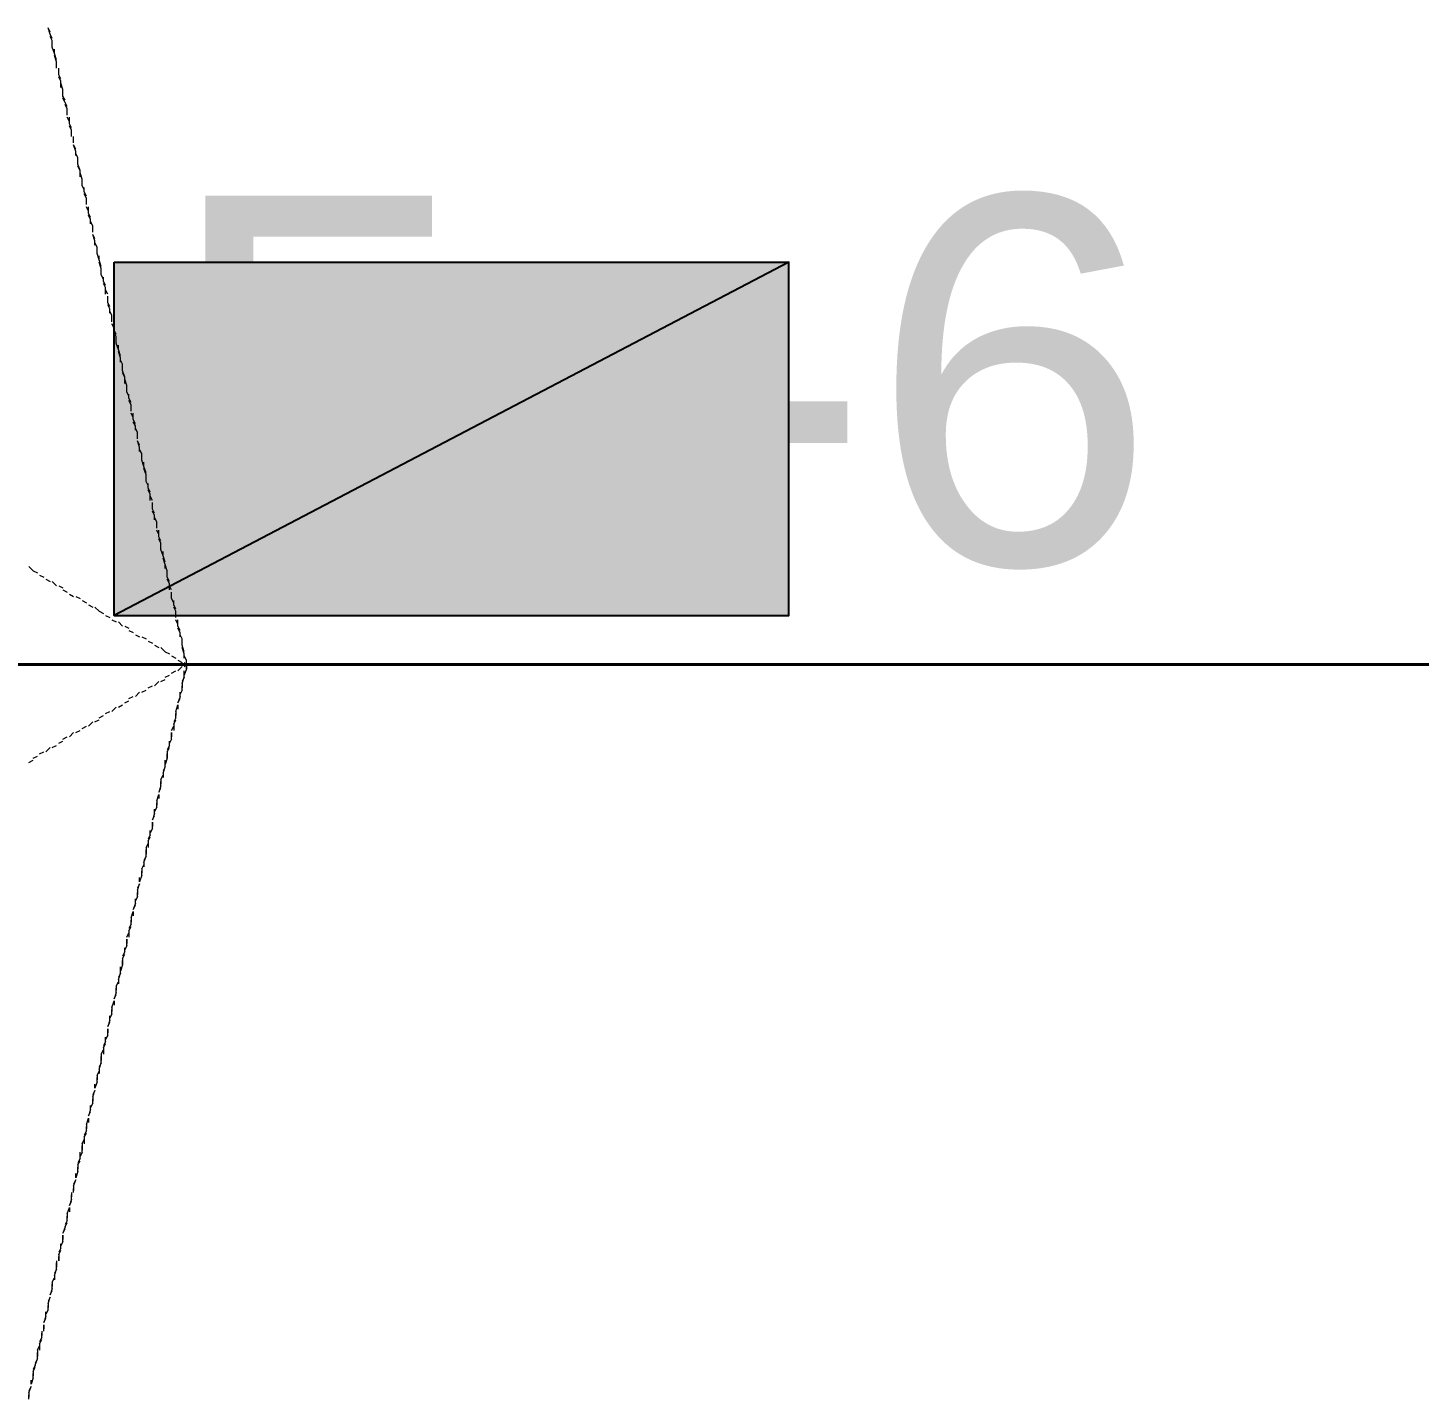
# Model space of a CAD drawing. Extents: x 8 to 21351, y 0 to 420.
# Drawn here: x 15642.67 to 15656.5, y 211.01 to 224.64 of the extents above; entities that cross this region are included whole.
import ezdxf

# ---------------------------------------------------------------- set-up
doc = ezdxf.new("R2010")
doc.units = 0
doc.styles.add('TEYPDFCAD_TEXT', font='arial.ttf')

msp = doc.modelspace()

# ---------------------------------------------------------------- hatches: boundary and pattern name
at = {"true_color": 0xffffff}
h = msp.add_hatch(color=0, dxfattribs=at)
h.paths.add_polyline_path([(15643.529, 222.313), (15650.239, 222.313), (15643.529, 218.8)])
h.paths.add_polyline_path([(15650.239, 222.313), (15643.529, 218.8), (15650.239, 218.8)])

# ---------------------------------------------------------------- linework, layer by layer
at = {"color": 7, "lineweight": 5}
for p, q in [((15642.894, 224.578), (15642.873, 224.642)), ((15642.894, 224.6), (15642.873, 224.642)), ((15642.915, 224.536), (15642.894, 224.578)), ((15642.915, 224.515), (15642.894, 224.557)), ((15642.915, 224.472), (15642.915, 224.515)), ((15642.915, 224.451), (15642.915, 224.494)), ((15642.937, 224.388), (15642.915, 224.451)), ((15642.937, 224.388), (15642.937, 224.43)), ((15642.958, 224.324), (15642.937, 224.388)), ((15642.958, 224.303), (15642.937, 224.367)), ((15642.958, 224.24), (15642.958, 224.303)), ((15642.958, 224.261), (15642.958, 224.303)), ((15642.979, 224.197), (15642.979, 224.24)), ((15642.979, 224.176), (15642.979, 224.218)), ((15643, 224.134), (15642.979, 224.176)), ((15643, 224.113), (15642.979, 224.155)), ((15643, 224.049), (15643, 224.113)), ((15643.021, 224.028), (15643, 224.091)), ((15643.021, 223.964), (15643.021, 224.028)), ((15643.021, 223.986), (15643.021, 224.028)), ((15643.042, 223.922), (15643.021, 223.964)), ((15643.042, 223.901), (15643.021, 223.943)), ((15643.064, 223.859), (15643.042, 223.901)), ((15643.064, 223.838), (15643.042, 223.88)), ((15643.064, 223.774), (15643.064, 223.838)), ((15643.064, 223.774), (15643.064, 223.816)), ((15643.085, 223.71), (15643.064, 223.753)), ((15643.085, 223.689), (15643.085, 223.753)), ((15643.106, 223.647), (15643.085, 223.689)), ((15643.106, 223.626), (15643.085, 223.668)), ((15643.106, 223.583), (15643.106, 223.626)), ((15643.106, 223.562), (15643.106, 223.605)), ((15643.127, 223.499), (15643.127, 223.562)), ((15643.127, 223.499), (15643.127, 223.541)), ((15643.148, 223.414), (15643.127, 223.478)), ((15643.148, 223.435), (15643.127, 223.478)), ((15643.148, 223.372), (15643.148, 223.414)), ((15643.169, 223.351), (15643.148, 223.393)), ((15643.169, 223.308), (15643.169, 223.351)), ((15643.169, 223.287), (15643.169, 223.329)), ((15643.191, 223.224), (15643.169, 223.287)), ((15643.191, 223.224), (15643.169, 223.266)), ((15643.191, 223.16), (15643.191, 223.224)), ((15643.212, 223.139), (15643.191, 223.202)), ((15643.212, 223.076), (15643.212, 223.139)), ((15643.212, 223.097), (15643.212, 223.139)), ((15643.233, 223.033), (15643.212, 223.076)), ((15643.233, 223.012), (15643.233, 223.054)), ((15643.254, 222.97), (15643.233, 223.012)), ((15643.254, 222.948), (15643.233, 222.991)), ((15643.254, 222.885), (15643.254, 222.948)), ((15643.254, 222.885), (15643.254, 222.927)), ((15643.275, 222.821), (15643.254, 222.864)), ((15643.275, 222.8), (15643.275, 222.864)), ((15643.296, 222.758), (15643.275, 222.8)), ((15643.296, 222.737), (15643.275, 222.779)), ((15643.296, 222.695), (15643.296, 222.737)), ((15643.318, 222.673), (15643.296, 222.716)), ((15643.318, 222.61), (15643.318, 222.673)), ((15643.318, 222.61), (15643.318, 222.652)), ((15643.339, 222.525), (15643.318, 222.589)), ((15643.339, 222.546), (15643.318, 222.589)), ((15643.339, 222.483), (15643.339, 222.525)), ((15643.36, 222.462), (15643.339, 222.504)), ((15643.36, 222.419), (15643.36, 222.462)), ((15643.36, 222.398), (15643.36, 222.44)), ((15643.381, 222.335), (15643.36, 222.398)), ((15643.381, 222.335), (15643.381, 222.377)), ((15643.402, 222.271), (15643.381, 222.335)), ((15643.402, 222.25), (15643.381, 222.313)), ((15643.402, 222.186), (15643.402, 222.25)), ((15643.402, 222.208), (15643.402, 222.25)), ((15643.423, 222.144), (15643.402, 222.186)), ((15643.423, 222.123), (15643.423, 222.165)), ((15643.445, 222.081), (15643.423, 222.123)), ((15643.445, 222.06), (15643.423, 222.102)), ((15643.445, 221.996), (15643.445, 222.06)), ((15643.466, 221.996), (15643.445, 222.038)), ((15643.466, 221.911), (15643.466, 221.975)), ((15643.466, 221.933), (15643.466, 221.975)), ((15643.487, 221.869), (15643.466, 221.911)), ((15643.487, 221.848), (15643.466, 221.89)), ((15643.487, 221.805), (15643.487, 221.848)), ((15643.508, 221.784), (15643.487, 221.827)), ((15643.508, 221.721), (15643.508, 221.784)), ((15643.508, 221.721), (15643.508, 221.763)), ((15643.529, 221.657), (15643.508, 221.7)), ((15643.529, 221.636), (15643.529, 221.7)), ((15643.55, 221.594), (15643.529, 221.636)), ((15643.55, 221.573), (15643.529, 221.615)), ((15643.55, 221.53), (15643.55, 221.573)), ((15643.55, 221.509), (15643.55, 221.552)), ((15643.572, 221.446), (15643.55, 221.509)), ((15643.572, 221.446), (15643.572, 221.488)), ((15643.593, 221.382), (15643.572, 221.446)), ((15643.593, 221.361), (15643.572, 221.424)), ((15643.593, 221.319), (15643.593, 221.361)), ((15643.614, 221.298), (15643.593, 221.34)), ((15643.614, 221.255), (15643.614, 221.298)), ((15643.614, 221.234), (15643.614, 221.276)), ((15643.635, 221.17), (15643.614, 221.234)), ((15643.635, 221.17), (15643.614, 221.213)), ((15643.635, 221.107), (15643.635, 221.17)), ((15643.656, 221.086), (15643.635, 221.149)), ((15643.656, 221.022), (15643.656, 221.086)), ((15643.656, 221.043), (15643.656, 221.086)), ((15643.677, 220.98), (15643.656, 221.022)), ((15643.677, 220.959), (15643.677, 221.001)), ((15643.699, 220.917), (15643.677, 220.959)), ((15643.699, 220.895), (15643.677, 220.938)), ((15643.699, 220.832), (15643.699, 220.895)), ((15643.699, 220.832), (15643.699, 220.874)), ((15643.72, 220.768), (15643.699, 220.811)), ((15643.72, 220.747), (15643.72, 220.811)), ((15643.741, 220.705), (15643.72, 220.747)), ((15643.741, 220.684), (15643.72, 220.726)), ((15643.741, 220.641), (15643.741, 220.684)), ((15643.762, 220.62), (15643.741, 220.662)), ((15643.762, 220.557), (15643.762, 220.62)), ((15643.762, 220.557), (15643.762, 220.599)), ((15643.783, 220.472), (15643.762, 220.536)), ((15643.783, 220.493), (15643.762, 220.536)), ((15643.783, 220.43), (15643.783, 220.472)), ((15643.804, 220.409), (15643.783, 220.451)), ((15643.804, 220.366), (15643.804, 220.409)), ((15643.804, 220.345), (15643.804, 220.387)), ((15643.826, 220.281), (15643.804, 220.345)), ((15643.826, 220.281), (15643.826, 220.324)), ((15643.847, 220.218), (15643.826, 220.281)), ((15643.847, 220.197), (15643.826, 220.26)), ((15643.847, 220.133), (15643.847, 220.197)), ((15643.847, 220.155), (15643.847, 220.197)), ((15643.868, 220.091), (15643.847, 220.133)), ((15643.868, 220.07), (15643.868, 220.112)), ((15643.889, 220.027), (15643.868, 220.07)), ((15643.889, 220.006), (15643.868, 220.049)), ((15643.889, 219.943), (15643.889, 220.006)), ((15643.91, 219.943), (15643.889, 219.985)), ((15643.91, 219.858), (15643.91, 219.922)), ((15643.91, 219.879), (15643.91, 219.922)), ((15643.931, 219.816), (15643.91, 219.858)), ((15643.931, 219.795), (15643.91, 219.837)), ((15643.931, 219.752), (15643.931, 219.795)), ((15643.953, 219.731), (15643.931, 219.774)), ((15643.953, 219.668), (15643.953, 219.731)), ((15643.953, 219.668), (15643.953, 219.71)), ((15643.974, 219.604), (15643.953, 219.647)), ((15643.974, 219.583), (15643.974, 219.647)), ((15643.995, 219.541), (15643.974, 219.583)), ((15643.995, 219.519), (15643.974, 219.562)), ((15643.995, 219.477), (15643.995, 219.519)), ((15643.995, 219.456), (15643.995, 219.498)), ((15644.016, 219.393), (15643.995, 219.456)), ((15644.016, 219.393), (15644.016, 219.435)), ((15644.037, 219.329), (15644.016, 219.393)), ((15642.683, 219.287), (15642.725, 219.244)), ((15642.725, 219.244), (15642.767, 219.223)), ((15644.037, 219.308), (15644.016, 219.371)), ((15644.058, 219.244), (15644.037, 219.308)), ((15644.037, 219.266), (15644.037, 219.308)), ((15644.058, 219.202), (15644.058, 219.244)), ((15642.788, 219.202), (15642.831, 219.181)), ((15642.852, 219.16), (15642.894, 219.138)), ((15642.915, 219.138), (15642.958, 219.096)), ((15644.058, 219.181), (15644.058, 219.223)), ((15644.08, 219.138), (15644.058, 219.181)), ((15644.08, 219.117), (15644.058, 219.16)), ((15644.08, 219.054), (15644.08, 219.117)), ((15642.979, 219.096), (15643.021, 219.075)), ((15643.021, 219.054), (15643.064, 219.033)), ((15643.085, 219.012), (15643.127, 218.99)), ((15643.148, 218.99), (15643.191, 218.969)), ((15644.101, 219.054), (15644.08, 219.096)), ((15644.101, 218.969), (15644.101, 219.033)), ((15644.101, 218.99), (15644.101, 219.033)), ((15644.122, 218.927), (15644.101, 218.969)), ((15643.212, 218.948), (15643.254, 218.927)), ((15643.275, 218.906), (15643.318, 218.884)), ((15643.339, 218.884), (15643.381, 218.842)), ((15643.381, 218.842), (15643.423, 218.821)), ((15644.122, 218.906), (15644.122, 218.948)), ((15644.143, 218.863), (15644.122, 218.906)), ((15644.143, 218.842), (15644.122, 218.884)), ((15644.143, 218.779), (15644.143, 218.842)), ((15643.445, 218.8), (15643.487, 218.779)), ((15643.508, 218.757), (15643.55, 218.736)), ((15643.572, 218.736), (15643.614, 218.694)), ((15643.635, 218.694), (15643.677, 218.673)), ((15644.143, 218.779), (15644.143, 218.821)), ((15644.164, 218.715), (15644.143, 218.757)), ((15644.164, 218.694), (15644.164, 218.757)), ((15644.185, 218.652), (15644.164, 218.694)), ((15643.677, 218.652), (15643.72, 218.631)), ((15643.741, 218.609), (15643.783, 218.588)), ((15643.804, 218.588), (15643.847, 218.567)), ((15644.185, 218.631), (15644.164, 218.673)), ((15644.185, 218.588), (15644.185, 218.631)), ((15644.207, 218.567), (15644.185, 218.609)), ((15644.207, 218.504), (15644.207, 218.567)), ((15643.868, 218.546), (15643.91, 218.525)), ((15643.931, 218.504), (15643.974, 218.482)), ((15643.995, 218.482), (15644.037, 218.44)), ((15644.037, 218.44), (15644.08, 218.419)), ((15644.207, 218.504), (15644.207, 218.546)), ((15644.228, 218.44), (15644.207, 218.504)), ((15644.228, 218.419), (15644.207, 218.482)), ((15644.228, 218.376), (15644.228, 218.419)), ((15642.746, 218.313), (15642.683, 218.313)), ((15642.81, 218.313), (15642.746, 218.313)), ((15642.873, 218.313), (15642.831, 218.313)), ((15642.937, 218.313), (15642.894, 218.313)), ((15643.021, 218.313), (15642.958, 218.313)), ((15643.085, 218.313), (15643.042, 218.313)), ((15643.148, 218.313), (15643.106, 218.313)), ((15643.233, 218.313), (15643.169, 218.313)), ((15643.296, 218.313), (15643.254, 218.313)), ((15643.36, 218.313), (15643.318, 218.313)), ((15643.445, 218.313), (15643.381, 218.313)), ((15643.508, 218.313), (15643.466, 218.313)), ((15643.572, 218.313), (15643.529, 218.313)), ((15643.656, 218.313), (15643.593, 218.313)), ((15643.72, 218.313), (15643.656, 218.313)), ((15643.783, 218.313), (15643.741, 218.313)), ((15643.847, 218.313), (15643.804, 218.313)), ((15643.931, 218.313), (15643.868, 218.313)), ((15643.995, 218.313), (15643.953, 218.313)), ((15644.058, 218.313), (15644.016, 218.313)), ((15644.143, 218.313), (15644.08, 218.313)), ((15644.101, 218.398), (15644.143, 218.376)), ((15644.164, 218.355), (15644.207, 218.334)), ((15644.207, 218.313), (15644.164, 218.313)), ((15644.164, 218.25), (15644.207, 218.292)), ((15644.249, 218.355), (15644.228, 218.398)), ((15644.228, 218.334), (15644.249, 218.313)), ((15644.228, 218.292), (15644.249, 218.313)), ((15644.249, 218.313), (15644.228, 218.313)), ((15644.249, 218.313), (15644.249, 218.355)), ((15644.249, 218.313), (15644.249, 218.334)), ((15644.249, 218.271), (15644.249, 218.313)), ((15644.249, 218.313), (15644.249, 218.271)), ((15643.931, 218.101), (15643.974, 218.144)), ((15643.995, 218.144), (15644.037, 218.165)), ((15644.037, 218.186), (15644.08, 218.207)), ((15644.101, 218.228), (15644.143, 218.25)), ((15644.207, 218.123), (15644.228, 218.186)), ((15644.228, 218.186), (15644.207, 218.144)), ((15644.249, 218.271), (15644.228, 218.207)), ((15644.228, 218.186), (15644.228, 218.25)), ((15643.741, 217.995), (15643.783, 218.038)), ((15643.804, 218.038), (15643.847, 218.059)), ((15643.868, 218.08), (15643.91, 218.101)), ((15644.207, 218.059), (15644.185, 218.017)), ((15644.185, 217.995), (15644.185, 218.038)), ((15644.207, 218.123), (15644.207, 218.08)), ((15644.207, 218.059), (15644.207, 218.101)), ((15643.508, 217.847), (15643.55, 217.89)), ((15643.572, 217.89), (15643.614, 217.911)), ((15643.635, 217.932), (15643.677, 217.953)), ((15643.677, 217.974), (15643.72, 217.995)), ((15644.143, 217.847), (15644.164, 217.911)), ((15644.185, 217.995), (15644.164, 217.932)), ((15644.164, 217.932), (15644.185, 217.974)), ((15644.164, 217.911), (15644.164, 217.869)), ((15643.275, 217.699), (15643.318, 217.742)), ((15643.339, 217.742), (15643.381, 217.763)), ((15643.381, 217.784), (15643.423, 217.805)), ((15643.445, 217.826), (15643.487, 217.847)), ((15644.143, 217.784), (15644.122, 217.742)), ((15644.122, 217.72), (15644.143, 217.763)), ((15644.143, 217.847), (15644.143, 217.805)), ((15644.143, 217.784), (15644.143, 217.826)), ((15643.021, 217.572), (15643.064, 217.593)), ((15643.085, 217.593), (15643.127, 217.636)), ((15643.148, 217.636), (15643.191, 217.657)), ((15643.212, 217.678), (15643.254, 217.699)), ((15644.101, 217.657), (15644.122, 217.699)), ((15644.101, 217.572), (15644.101, 217.636)), ((15644.101, 217.636), (15644.101, 217.593)), ((15644.122, 217.72), (15644.122, 217.657)), ((15642.852, 217.445), (15642.894, 217.488)), ((15642.915, 217.488), (15642.958, 217.509)), ((15642.979, 217.53), (15643.021, 217.551)), ((15644.08, 217.509), (15644.058, 217.466)), ((15644.058, 217.445), (15644.08, 217.488)), ((15644.101, 217.572), (15644.08, 217.53)), ((15644.08, 217.509), (15644.08, 217.551)), ((15642.683, 217.339), (15642.725, 217.361)), ((15642.725, 217.382), (15642.767, 217.403)), ((15642.788, 217.424), (15642.831, 217.445)), ((15644.058, 217.382), (15644.037, 217.318)), ((15644.037, 217.297), (15644.037, 217.361)), ((15644.058, 217.445), (15644.058, 217.382)), ((15644.058, 217.382), (15644.058, 217.424)), ((15643.995, 217.17), (15644.016, 217.212)), ((15643.995, 217.17), (15643.995, 217.128)), ((15644.016, 217.233), (15644.037, 217.297)), ((15644.037, 217.297), (15644.016, 217.255)), ((15644.016, 217.233), (15644.016, 217.191)), ((15643.995, 217.107), (15643.974, 217.043)), ((15643.974, 217.043), (15643.995, 217.085)), ((15643.995, 217.107), (15643.995, 217.149)), ((15643.953, 216.895), (15643.931, 216.852)), ((15643.953, 216.958), (15643.974, 217.022)), ((15643.953, 216.958), (15643.953, 216.916)), ((15643.953, 216.895), (15643.953, 216.937)), ((15643.974, 217.022), (15643.974, 216.98)), ((15643.931, 216.831), (15643.91, 216.768)), ((15643.91, 216.768), (15643.931, 216.81)), ((15643.931, 216.831), (15643.931, 216.874)), ((15643.889, 216.62), (15643.868, 216.577)), ((15643.91, 216.683), (15643.889, 216.641)), ((15643.889, 216.62), (15643.889, 216.662)), ((15643.91, 216.683), (15643.91, 216.747)), ((15643.91, 216.747), (15643.91, 216.704)), ((15643.847, 216.493), (15643.868, 216.535)), ((15643.847, 216.493), (15643.847, 216.429)), ((15643.868, 216.556), (15643.889, 216.599)), ((15643.868, 216.556), (15643.868, 216.493)), ((15643.826, 216.345), (15643.847, 216.408)), ((15643.847, 216.408), (15643.826, 216.366)), ((15643.826, 216.345), (15643.826, 216.302)), ((15643.847, 216.408), (15643.847, 216.471)), ((15643.804, 216.218), (15643.783, 216.154)), ((15643.804, 216.281), (15643.826, 216.323)), ((15643.804, 216.281), (15643.804, 216.239)), ((15643.804, 216.218), (15643.804, 216.26)), ((15643.762, 216.069), (15643.783, 216.133)), ((15643.783, 216.133), (15643.762, 216.09)), ((15643.762, 216.069), (15643.762, 216.027)), ((15643.783, 216.154), (15643.783, 216.196)), ((15643.741, 215.942), (15643.72, 215.879)), ((15643.762, 216.006), (15643.741, 215.964)), ((15643.741, 215.942), (15643.741, 215.985)), ((15643.762, 216.006), (15643.762, 216.048)), ((15643.699, 215.794), (15643.72, 215.858)), ((15643.699, 215.794), (15643.699, 215.752)), ((15643.72, 215.879), (15643.741, 215.921)), ((15643.72, 215.858), (15643.72, 215.815)), ((15643.699, 215.731), (15643.677, 215.688)), ((15643.677, 215.667), (15643.699, 215.709)), ((15643.677, 215.667), (15643.677, 215.604)), ((15643.699, 215.731), (15643.699, 215.773)), ((15643.656, 215.519), (15643.635, 215.477)), ((15643.656, 215.604), (15643.677, 215.646)), ((15643.656, 215.519), (15643.656, 215.583)), ((15643.656, 215.583), (15643.656, 215.54)), ((15643.635, 215.456), (15643.614, 215.413)), ((15643.614, 215.392), (15643.635, 215.434)), ((15643.614, 215.392), (15643.614, 215.328)), ((15643.614, 215.328), (15643.614, 215.371)), ((15643.635, 215.456), (15643.635, 215.498)), ((15643.572, 215.18), (15643.593, 215.244)), ((15643.593, 215.244), (15643.572, 215.202)), ((15643.614, 215.328), (15643.593, 215.265)), ((15643.593, 215.244), (15643.593, 215.307)), ((15643.55, 215.117), (15643.572, 215.159)), ((15643.55, 215.117), (15643.55, 215.075)), ((15643.55, 215.053), (15643.55, 215.096)), ((15643.572, 215.18), (15643.572, 215.138)), ((15643.508, 214.905), (15643.529, 214.969)), ((15643.55, 215.053), (15643.529, 214.99)), ((15643.529, 214.99), (15643.55, 215.032)), ((15643.529, 214.969), (15643.529, 214.926)), ((15643.508, 214.842), (15643.487, 214.799)), ((15643.487, 214.778), (15643.487, 214.821)), ((15643.508, 214.905), (15643.508, 214.863)), ((15643.508, 214.842), (15643.508, 214.884)), ((15643.487, 214.778), (15643.466, 214.715)), ((15643.466, 214.715), (15643.487, 214.757)), ((15643.466, 214.63), (15643.466, 214.693)), ((15643.466, 214.693), (15643.466, 214.651)), ((15643.445, 214.566), (15643.423, 214.524)), ((15643.423, 214.503), (15643.445, 214.545)), ((15643.466, 214.63), (15643.445, 214.588)), ((15643.445, 214.566), (15643.445, 214.609)), ((15643.402, 214.44), (15643.423, 214.482)), ((15643.402, 214.44), (15643.402, 214.376)), ((15643.402, 214.355), (15643.402, 214.418)), ((15643.423, 214.503), (15643.423, 214.44)), ((15643.36, 214.228), (15643.381, 214.27)), ((15643.381, 214.291), (15643.402, 214.355)), ((15643.402, 214.355), (15643.381, 214.312)), ((15643.381, 214.291), (15643.381, 214.249)), ((15643.36, 214.164), (15643.339, 214.101)), ((15643.339, 214.101), (15643.339, 214.143)), ((15643.36, 214.228), (15643.36, 214.185)), ((15643.36, 214.164), (15643.36, 214.207)), ((15643.318, 214.016), (15643.339, 214.08)), ((15643.339, 214.08), (15643.318, 214.037)), ((15643.318, 214.016), (15643.318, 213.974)), ((15643.318, 213.953), (15643.318, 213.995)), ((15643.296, 213.889), (15643.275, 213.826)), ((15643.275, 213.826), (15643.296, 213.868)), ((15643.318, 213.953), (15643.296, 213.91)), ((15643.296, 213.889), (15643.296, 213.931)), ((15643.254, 213.741), (15643.275, 213.804)), ((15643.254, 213.741), (15643.254, 213.699)), ((15643.254, 213.678), (15643.254, 213.72)), ((15643.275, 213.804), (15643.275, 213.762)), ((15643.212, 213.55), (15643.233, 213.593)), ((15643.254, 213.678), (15643.233, 213.635)), ((15643.233, 213.614), (15643.254, 213.656)), ((15643.233, 213.614), (15643.233, 213.55)), ((15643.191, 213.402), (15643.191, 213.466)), ((15643.212, 213.466), (15643.191, 213.423)), ((15643.212, 213.55), (15643.212, 213.487)), ((15643.212, 213.466), (15643.212, 213.529)), ((15643.191, 213.402), (15643.169, 213.36)), ((15643.169, 213.339), (15643.191, 213.381)), ((15643.169, 213.339), (15643.169, 213.297)), ((15643.169, 213.275), (15643.169, 213.318)), ((15643.127, 213.127), (15643.148, 213.191)), ((15643.148, 213.191), (15643.127, 213.148)), ((15643.169, 213.275), (15643.148, 213.212)), ((15643.148, 213.212), (15643.148, 213.254)), ((15643.106, 213.064), (15643.106, 213.021)), ((15643.106, 213), (15643.106, 213.042)), ((15643.127, 213.127), (15643.127, 213.085)), ((15643.127, 213.064), (15643.127, 213.106)), ((15643.064, 212.852), (15643.085, 212.916)), ((15643.106, 213), (15643.085, 212.937)), ((15643.085, 212.937), (15643.106, 212.979)), ((15643.085, 212.916), (15643.085, 212.873)), ((15643.064, 212.788), (15643.042, 212.746)), ((15643.042, 212.725), (15643.064, 212.767)), ((15643.064, 212.852), (15643.064, 212.81)), ((15643.064, 212.788), (15643.064, 212.831)), ((15643.042, 212.725), (15643.021, 212.661)), ((15643.021, 212.661), (15643.042, 212.704)), ((15643.021, 212.577), (15643.021, 212.64)), ((15643.021, 212.64), (15643.021, 212.598)), ((15643, 212.513), (15642.979, 212.471)), ((15642.979, 212.45), (15643, 212.492)), ((15643.021, 212.577), (15643, 212.535)), ((15643, 212.513), (15643, 212.556)), ((15642.958, 212.386), (15642.958, 212.323)), ((15642.958, 212.302), (15642.958, 212.365)), ((15642.979, 212.45), (15642.979, 212.386)), ((15642.979, 212.386), (15642.979, 212.429)), ((15642.915, 212.175), (15642.937, 212.217)), ((15642.937, 212.238), (15642.958, 212.302)), ((15642.958, 212.302), (15642.937, 212.259)), ((15642.937, 212.238), (15642.937, 212.196)), ((15642.915, 212.111), (15642.894, 212.048)), ((15642.894, 212.048), (15642.915, 212.09)), ((15642.915, 212.175), (15642.915, 212.132)), ((15642.915, 212.111), (15642.915, 212.154)), ((15642.873, 211.963), (15642.894, 212.026)), ((15642.894, 212.026), (15642.873, 211.984)), ((15642.873, 211.963), (15642.873, 211.921)), ((15642.873, 211.899), (15642.873, 211.942)), ((15642.852, 211.836), (15642.831, 211.773)), ((15642.831, 211.773), (15642.852, 211.815)), ((15642.873, 211.899), (15642.852, 211.857)), ((15642.852, 211.836), (15642.852, 211.878)), ((15642.81, 211.688), (15642.81, 211.645)), ((15642.81, 211.624), (15642.81, 211.667)), ((15642.831, 211.688), (15642.831, 211.751)), ((15642.831, 211.751), (15642.831, 211.709)), ((15642.767, 211.497), (15642.788, 211.54)), ((15642.81, 211.624), (15642.788, 211.582)), ((15642.788, 211.561), (15642.81, 211.603)), ((15642.788, 211.561), (15642.788, 211.497)), ((15642.746, 211.349), (15642.767, 211.413)), ((15642.767, 211.413), (15642.746, 211.37)), ((15642.767, 211.497), (15642.767, 211.434)), ((15642.767, 211.413), (15642.767, 211.476)), ((15642.725, 211.222), (15642.704, 211.159)), ((15642.746, 211.349), (15642.725, 211.307)), ((15642.725, 211.286), (15642.746, 211.328)), ((15642.725, 211.286), (15642.725, 211.243)), ((15642.725, 211.222), (15642.725, 211.264)), ((15642.683, 211.074), (15642.704, 211.137)), ((15642.704, 211.137), (15642.683, 211.095)), ((15642.704, 211.159), (15642.704, 211.201)), ((15642.683, 211.074), (15642.683, 211.032)), ((15642.683, 211.011), (15642.683, 211.053))]:
    msp.add_line(p, q, dxfattribs=at)
at = {"color": 0, "lineweight": 0, "true_color": 0xffffff}
msp.add_line((15643.529, 218.8), (15650.239, 218.8), dxfattribs=at)
at = {"color": 7, "lineweight": 40}
msp.add_line((15660.759, 218.313), (15633.242, 218.313), dxfattribs=at)
at = {"color": 0, "true_color": 0xffffff}
for points in [[(15643.529, 222.313), (15650.239, 222.313), (15643.529, 218.8)], [(15650.239, 222.313), (15643.529, 218.8), (15650.239, 218.8)]]:
    msp.add_lwpolyline(points, close=True, dxfattribs=at)

# ---------------------------------------------------------------- texts
at = {"color": 7, "style": 'TEYPDFCAD_TEXT'}
msp.add_text('Гс-6', height=3.6618, dxfattribs=at).set_placement((15644.016, 219.308))

doc.saveas('drawing.dxf')
